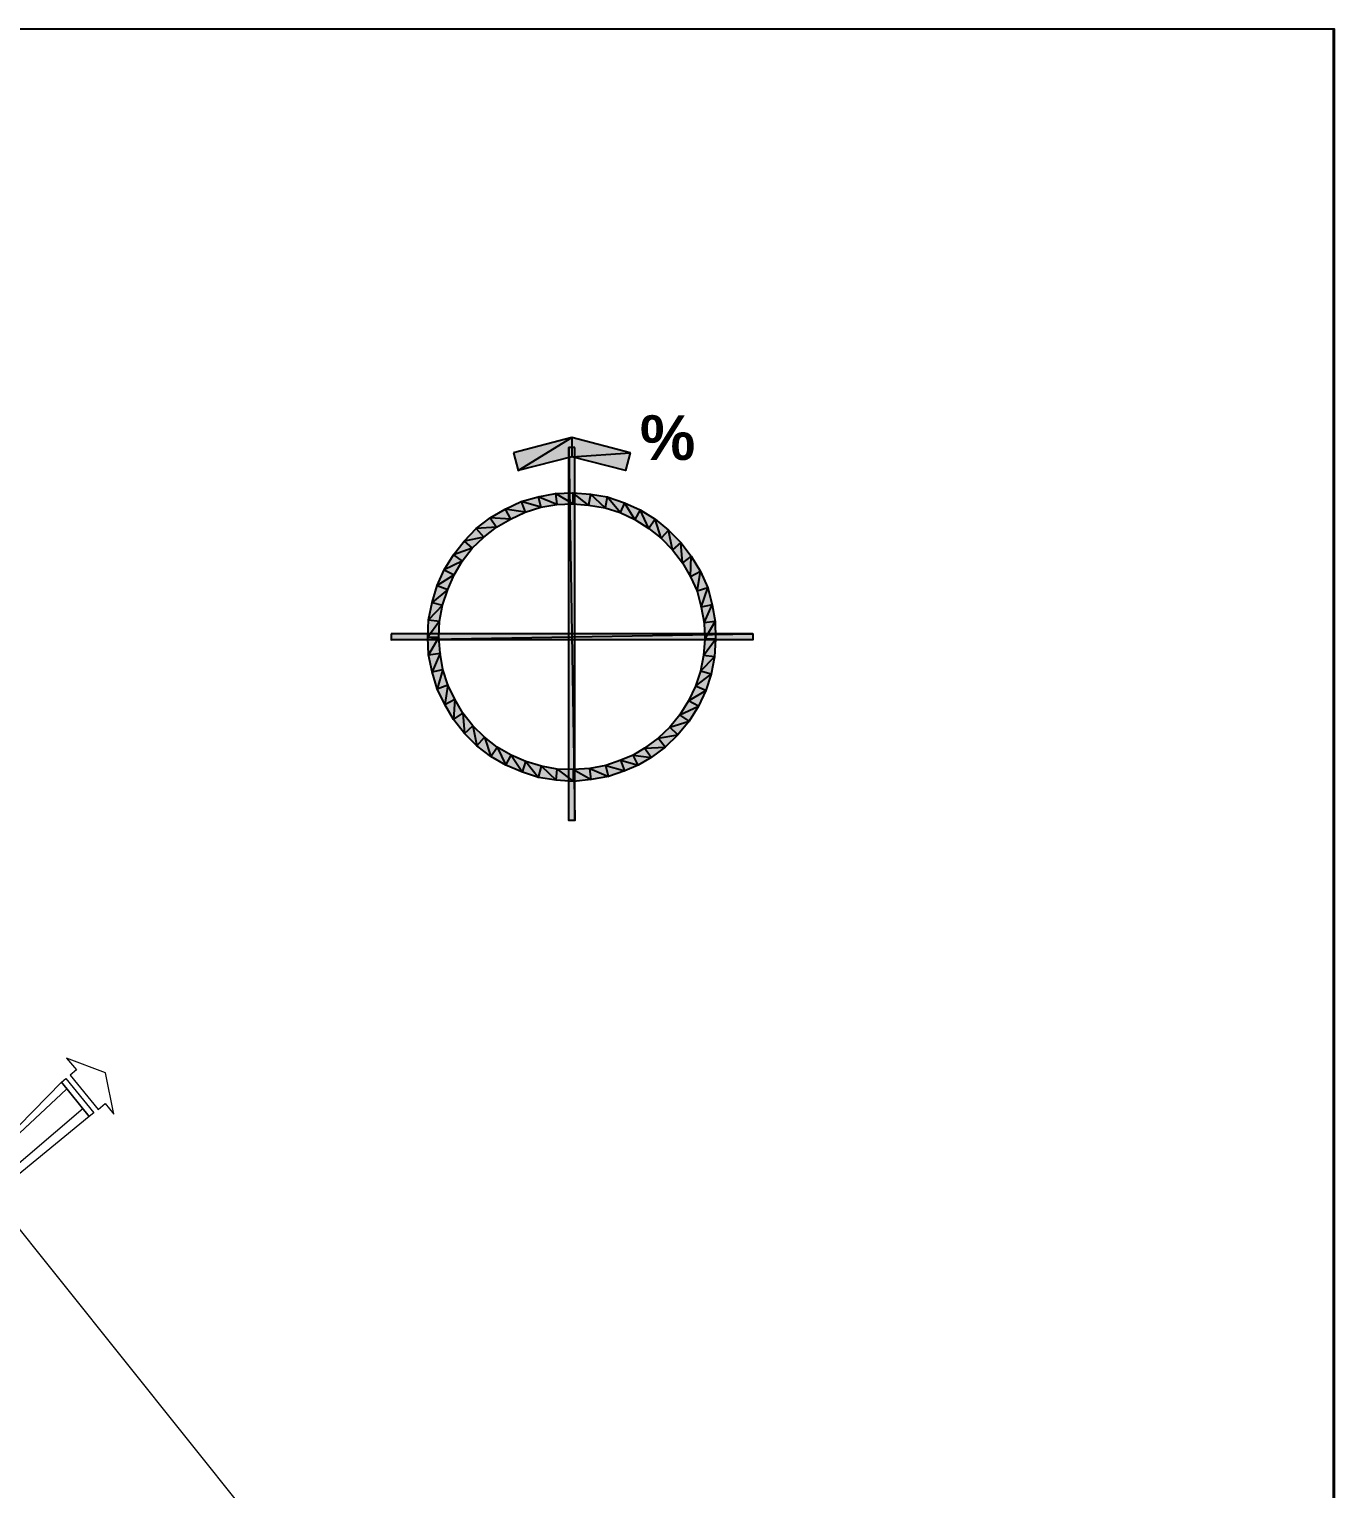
# Model space of a CAD drawing. Header units: millimetres. Extents: x -1787 to 4633, y 81 to 2259.
# Drawn here: x 3935 to 4632, y 1479 to 2259 of the extents above; entities that cross this region are included whole.
import ezdxf
from ezdxf.xclip import XClip

# ---------------------------------------------------------------- set-up
doc = ezdxf.new("R2010")
doc.units = ezdxf.units.MM
doc.header["$MEASUREMENT"] = 0
doc.header["$XCLIPFRAME"] = 2
doc.layers.get('0').update_dxf_attribs({"linetype": 'CONTINUOUS'})
doc.styles.add('Arial$101', font='arialbd.ttf', dxfattribs={"height": 4.716})

# ---------------------------------------------------------------- blocks, each defined once
blk = doc.blocks.new('MF27BC930')
at = {"color": 1, "linetype": 'Continuous', "lineweight": 5, "true_color": 0x000001}
blk.add_lwpolyline([(10.69, 344.81), (583.36, 344.81), (583.36, 74.87), (10.69, 74.87)], close=True, dxfattribs=at)

msp = doc.modelspace()

# ---------------------------------------------------------------- hatches: boundary and pattern name
at = {"true_color": 0x000007}
h = msp.add_hatch(color=7, dxfattribs=at)
h.paths.add_polyline_path([(4193.94045, 2032.51434), (4196.49438, 2022.9067), (4225.07406, 2040.66258)])
h.paths.add_polyline_path([(4196.49438, 2022.9067), (4225.07406, 2040.66258), (4225.07406, 2030.32525)])
h.paths.add_polyline_path([(4225.07406, 2040.66258), (4225.07406, 2030.32525), (4256.20766, 2032.51434)])
h.paths.add_polyline_path([(4225.07406, 2030.32525), (4256.20766, 2032.51434), (4253.77535, 2022.9067)])
h = msp.add_hatch(color=7, dxfattribs=at)
h.paths.add_polyline_path([(4226.65506, 2035.3115), (4223.49305, 2035.3115), (4226.65506, 1836.10507)])
h.paths.add_polyline_path([(4223.49305, 2035.3115), (4226.65506, 1836.10507), (4223.49305, 1836.10507)])
h = msp.add_hatch(color=7, dxfattribs=at)
h.paths.add_polyline_path([(4244.65417, 1859.45528), (4243.19479, 1865.41444), (4253.4105, 1862.49567)])
h.paths.add_polyline_path([(4243.19479, 1865.41444), (4253.4105, 1862.49567), (4251.22142, 1868.2116)])
h.paths.add_polyline_path([(4253.4105, 1862.49567), (4251.22142, 1868.2116), (4260.58582, 1865.65768)])
h.paths.add_polyline_path([(4251.22142, 1868.2116), (4260.58582, 1865.65768), (4257.78866, 1871.00876)])
h.paths.add_polyline_path([(4260.58582, 1865.65768), (4257.78866, 1871.00876), (4267.3963, 1869.67099)])
h.paths.add_polyline_path([(4257.78866, 1871.00876), (4267.3963, 1869.67099), (4263.99106, 1874.65723)])
h.paths.add_polyline_path([(4267.3963, 1869.67099), (4263.99106, 1874.65723), (4274.93647, 1875.26531)])
h.paths.add_polyline_path([(4263.99106, 1874.65723), (4274.93647, 1875.26531), (4271.16638, 1880.00832)])
h.paths.add_polyline_path([(4274.93647, 1875.26531), (4271.16638, 1880.00832), (4281.74695, 1881.83256)])
h.paths.add_polyline_path([(4271.16638, 1880.00832), (4281.74695, 1881.83256), (4277.36878, 1885.84587)])
h.paths.add_polyline_path([(4281.74695, 1881.83256), (4277.36878, 1885.84587), (4287.70611, 1889.00788)])
h.paths.add_polyline_path([(4277.36878, 1885.84587), (4287.70611, 1889.00788), (4282.71987, 1892.41312)])
h.paths.add_polyline_path([(4287.70611, 1889.00788), (4282.71987, 1892.41312), (4292.69235, 1897.15613)])
h.paths.add_polyline_path([(4282.71987, 1892.41312), (4292.69235, 1897.15613), (4287.34127, 1899.95329)])
h.paths.add_polyline_path([(4292.69235, 1897.15613), (4287.34127, 1899.95329), (4296.70567, 1905.54761)])
h.paths.add_polyline_path([(4287.34127, 1899.95329), (4296.70567, 1905.54761), (4291.11135, 1907.73669)])
h.paths.add_polyline_path([(4296.70567, 1905.54761), (4291.11135, 1907.73669), (4299.50283, 1914.18232)])
h.paths.add_polyline_path([(4291.11135, 1907.73669), (4299.50283, 1914.18232), (4293.90851, 1915.76332)])
h.paths.add_polyline_path([(4299.50283, 1914.18232), (4293.90851, 1915.76332), (4301.32706, 1923.54672)])
h.paths.add_polyline_path([(4293.90851, 1915.76332), (4301.32706, 1923.54672), (4295.48951, 1924.1548)])
h.paths.add_polyline_path([(4301.32706, 1923.54672), (4295.48951, 1924.1548), (4301.93514, 1932.91113)])
h.paths.add_polyline_path([(4295.48951, 1924.1548), (4301.93514, 1932.91113), (4296.09759, 1932.91113)])
h.paths.add_polyline_path([(4301.93514, 1932.91113), (4296.09759, 1932.91113), (4301.69191, 1942.27553)])
h.paths.add_polyline_path([(4296.09759, 1932.91113), (4301.69191, 1942.27553), (4295.73274, 1941.66745)])
h.paths.add_polyline_path([(4301.69191, 1942.27553), (4295.73274, 1941.66745), (4300.11091, 1951.27509)])
h.paths.add_polyline_path([(4295.73274, 1941.66745), (4300.11091, 1951.27509), (4294.15174, 1950.05893)])
h.paths.add_polyline_path([(4300.11091, 1951.27509), (4294.15174, 1950.05893), (4297.67859, 1960.27464)])
h.paths.add_polyline_path([(4294.15174, 1950.05893), (4297.67859, 1960.27464), (4292.08428, 1958.45041)])
h.paths.add_polyline_path([(4297.67859, 1960.27464), (4292.08428, 1958.45041), (4293.90851, 1969.03097)])
h.paths.add_polyline_path([(4292.08428, 1958.45041), (4293.90851, 1969.03097), (4288.55742, 1966.23381)])
h.paths.add_polyline_path([(4293.90851, 1969.03097), (4288.55742, 1966.23381), (4288.92227, 1977.17922)])
h.paths.add_polyline_path([(4288.55742, 1966.23381), (4288.92227, 1977.17922), (4284.30087, 1973.65237)])
h.paths.add_polyline_path([(4288.92227, 1977.17922), (4284.30087, 1973.65237), (4283.32795, 1984.59777)])
h.paths.add_polyline_path([(4284.30087, 1973.65237), (4283.32795, 1984.59777), (4278.94979, 1980.58446)])
h.paths.add_polyline_path([(4283.32795, 1984.59777), (4278.94979, 1980.58446), (4276.7607, 1991.16502)])
h.paths.add_polyline_path([(4278.94979, 1980.58446), (4276.7607, 1991.16502), (4272.74739, 1986.78685)])
h.paths.add_polyline_path([(4276.7607, 1991.16502), (4272.74739, 1986.78685), (4269.58538, 1997.00257)])
h.paths.add_polyline_path([(4272.74739, 1986.78685), (4269.58538, 1997.00257), (4266.18014, 1992.01633)])
h.paths.add_polyline_path([(4269.58538, 1997.00257), (4266.18014, 1992.01633), (4261.55875, 2001.98881)])
h.paths.add_polyline_path([(4266.18014, 1992.01633), (4261.55875, 2001.98881), (4258.76159, 1996.75934)])
h.paths.add_polyline_path([(4261.55875, 2001.98881), (4258.76159, 1996.75934), (4253.16727, 2005.75889)])
h.paths.add_polyline_path([(4258.76159, 1996.75934), (4253.16727, 2005.75889), (4250.97819, 2000.52942)])
h.paths.add_polyline_path([(4253.16727, 2005.75889), (4250.97819, 2000.52942), (4244.0461, 2008.9209)])
h.paths.add_polyline_path([(4250.97819, 2000.52942), (4244.0461, 2008.9209), (4242.82994, 2002.96173)])
h.paths.add_polyline_path([(4244.0461, 2008.9209), (4242.82994, 2002.96173), (4235.04654, 2010.38029)])
h.paths.add_polyline_path([(4242.82994, 2002.96173), (4235.04654, 2010.38029), (4234.07361, 2004.54274)])
h.paths.add_polyline_path([(4235.04654, 2010.38029), (4234.07361, 2004.54274), (4225.68213, 2011.10998)])
h.paths.add_polyline_path([(4234.07361, 2004.54274), (4225.68213, 2011.10998), (4225.68213, 2005.15082)])
h.paths.add_polyline_path([(4225.68213, 2011.10998), (4225.68213, 2005.15082), (4216.31773, 2010.74514)])
h.paths.add_polyline_path([(4225.68213, 2005.15082), (4216.31773, 2010.74514), (4217.04742, 2004.78597)])
h.paths.add_polyline_path([(4216.31773, 2010.74514), (4217.04742, 2004.78597), (4207.07494, 2008.9209)])
h.paths.add_polyline_path([(4217.04742, 2004.78597), (4207.07494, 2008.9209), (4208.53433, 2003.32658)])
h.paths.add_polyline_path([(4207.07494, 2008.9209), (4208.53433, 2003.32658), (4197.95377, 2006.36697)])
h.paths.add_polyline_path([(4208.53433, 2003.32658), (4197.95377, 2006.36697), (4200.14285, 2000.77265)])
h.paths.add_polyline_path([(4197.95377, 2006.36697), (4200.14285, 2000.77265), (4189.56229, 2002.35366)])
h.paths.add_polyline_path([(4200.14285, 2000.77265), (4189.56229, 2002.35366), (4192.35945, 1997.00257)])
h.paths.add_polyline_path([(4189.56229, 2002.35366), (4192.35945, 1997.00257), (4181.53566, 1997.73226)])
h.paths.add_polyline_path([(4192.35945, 1997.00257), (4181.53566, 1997.73226), (4184.94089, 1992.74602)])
h.paths.add_polyline_path([(4181.53566, 1997.73226), (4184.94089, 1992.74602), (4173.99549, 1992.01633)])
h.paths.add_polyline_path([(4184.94089, 1992.74602), (4173.99549, 1992.01633), (4178.13042, 1987.39493)])
h.paths.add_polyline_path([(4173.99549, 1992.01633), (4178.13042, 1987.39493), (4167.54986, 1985.20585)])
h.paths.add_polyline_path([(4178.13042, 1987.39493), (4167.54986, 1985.20585), (4171.80641, 1981.43577)])
h.paths.add_polyline_path([(4167.54986, 1985.20585), (4171.80641, 1981.43577), (4161.83392, 1978.03053)])
h.paths.add_polyline_path([(4171.80641, 1981.43577), (4161.83392, 1978.03053), (4166.57693, 1974.62529)])
h.paths.add_polyline_path([(4161.83392, 1978.03053), (4166.57693, 1974.62529), (4156.84768, 1970.0039)])
h.paths.add_polyline_path([(4166.57693, 1974.62529), (4156.84768, 1970.0039), (4162.19877, 1967.20674)])
h.paths.add_polyline_path([(4156.84768, 1970.0039), (4162.19877, 1967.20674), (4153.19921, 1961.61242)])
h.paths.add_polyline_path([(4162.19877, 1967.20674), (4153.19921, 1961.61242), (4158.79353, 1959.42334)])
h.paths.add_polyline_path([(4153.19921, 1961.61242), (4158.79353, 1959.42334), (4150.40205, 1952.49124)])
h.paths.add_polyline_path([(4158.79353, 1959.42334), (4150.40205, 1952.49124), (4155.99637, 1951.03186)])
h.paths.add_polyline_path([(4150.40205, 1952.49124), (4155.99637, 1951.03186), (4148.4562, 1943.24845)])
h.paths.add_polyline_path([(4155.99637, 1951.03186), (4148.4562, 1943.24845), (4154.41537, 1942.51876)])
h.paths.add_polyline_path([(4148.4562, 1943.24845), (4154.41537, 1942.51876), (4148.21297, 1933.88405)])
h.paths.add_polyline_path([(4154.41537, 1942.51876), (4148.21297, 1933.88405), (4154.05052, 1933.88405)])
h.paths.add_polyline_path([(4148.21297, 1933.88405), (4154.05052, 1933.88405), (4148.4562, 1924.51965)])
h.paths.add_polyline_path([(4154.05052, 1933.88405), (4148.4562, 1924.51965), (4154.78022, 1925.49257)])
h.paths.add_polyline_path([(4148.4562, 1924.51965), (4154.78022, 1925.49257), (4150.40205, 1915.52009)])
h.paths.add_polyline_path([(4154.78022, 1925.49257), (4150.40205, 1915.52009), (4156.2396, 1916.73624)])
h.paths.add_polyline_path([(4150.40205, 1915.52009), (4156.2396, 1916.73624), (4153.19921, 1906.39892)])
h.paths.add_polyline_path([(4156.2396, 1916.73624), (4153.19921, 1906.39892), (4158.79353, 1908.588)])
h.paths.add_polyline_path([(4153.19921, 1906.39892), (4158.79353, 1908.588), (4157.21253, 1898.00744)])
h.paths.add_polyline_path([(4158.79353, 1908.588), (4157.21253, 1898.00744), (4162.56362, 1900.8046)])
h.paths.add_polyline_path([(4157.21253, 1898.00744), (4162.56362, 1900.8046), (4161.83392, 1889.9808)])
h.paths.add_polyline_path([(4162.56362, 1900.8046), (4161.83392, 1889.9808), (4166.82016, 1893.38604)])
h.paths.add_polyline_path([(4161.83392, 1889.9808), (4166.82016, 1893.38604), (4167.79309, 1882.44063)])
h.paths.add_polyline_path([(4166.82016, 1893.38604), (4167.79309, 1882.44063), (4172.17125, 1886.57557)])
h.paths.add_polyline_path([(4167.79309, 1882.44063), (4172.17125, 1886.57557), (4174.36033, 1875.995)])
h.paths.add_polyline_path([(4172.17125, 1886.57557), (4174.36033, 1875.995), (4178.37365, 1880.6164)])
h.paths.add_polyline_path([(4174.36033, 1875.995), (4178.37365, 1880.6164), (4181.77889, 1870.27907)])
h.paths.add_polyline_path([(4178.37365, 1880.6164), (4181.77889, 1870.27907), (4185.18413, 1875.26531)])
h.paths.add_polyline_path([(4181.77889, 1870.27907), (4185.18413, 1875.26531), (4189.92714, 1865.65768)])
h.paths.add_polyline_path([(4185.18413, 1875.26531), (4189.92714, 1865.65768), (4192.7243, 1871.00876)])
h.paths.add_polyline_path([(4189.92714, 1865.65768), (4192.7243, 1871.00876), (4198.68346, 1861.88759)])
h.paths.add_polyline_path([(4192.7243, 1871.00876), (4198.68346, 1861.88759), (4200.5077, 1867.48191)])
h.paths.add_polyline_path([(4198.68346, 1861.88759), (4200.5077, 1867.48191), (4207.31817, 1859.09043)])
h.paths.add_polyline_path([(4200.5077, 1867.48191), (4207.31817, 1859.09043), (4208.89918, 1865.0496)])
h.paths.add_polyline_path([(4207.31817, 1859.09043), (4208.89918, 1865.0496), (4216.68258, 1857.63104)])
h.paths.add_polyline_path([(4208.89918, 1865.0496), (4216.68258, 1857.63104), (4217.29066, 1863.46859)])
h.paths.add_polyline_path([(4216.68258, 1857.63104), (4217.29066, 1863.46859), (4226.04698, 1856.90135)])
h.paths.add_polyline_path([(4217.29066, 1863.46859), (4226.04698, 1856.90135), (4226.04698, 1863.22536)])
h.paths.add_polyline_path([(4226.04698, 1856.90135), (4226.04698, 1863.22536), (4235.41139, 1857.87427)])
h.paths.add_polyline_path([(4226.04698, 1863.22536), (4235.41139, 1857.87427), (4234.68169, 1863.83344)])
h.paths.add_polyline_path([(4235.41139, 1857.87427), (4234.68169, 1863.83344), (4244.65417, 1859.45528)])
h.paths.add_polyline_path([(4234.68169, 1863.83344), (4244.65417, 1859.45528), (4243.19479, 1865.41444)])
h = msp.add_hatch(color=7, dxfattribs=at)
h.paths.add_polyline_path([(4128.63285, 1935.70828), (4128.63285, 1932.54628), (4321.88011, 1935.70828)])
h.paths.add_polyline_path([(4128.63285, 1932.54628), (4321.88011, 1935.70828), (4321.88011, 1932.54628)])

# ---------------------------------------------------------------- linework, layer by layer
at = {"color": 7, "linetype": 'Continuous', "lineweight": -2, "true_color": 0x000007}
for points in [[(4193.94045, 2032.51434), (4196.49438, 2022.9067), (4225.07406, 2040.66258)], [(4196.49438, 2022.9067), (4225.07406, 2040.66258), (4225.07406, 2030.32525)], [(4226.65506, 2035.3115), (4223.49305, 2035.3115), (4226.65506, 1836.10507)], [(4223.49305, 2035.3115), (4226.65506, 1836.10507), (4223.49305, 1836.10507)], [(4225.07406, 2040.66258), (4225.07406, 2030.32525), (4256.20766, 2032.51434)], [(4225.07406, 2030.32525), (4256.20766, 2032.51434), (4253.77535, 2022.9067)], [(4197.95377, 2006.36697), (4200.14285, 2000.77265), (4189.56229, 2002.35366)], [(4207.07494, 2008.9209), (4208.53433, 2003.32658), (4197.95377, 2006.36697)], [(4208.53433, 2003.32658), (4197.95377, 2006.36697), (4200.14285, 2000.77265)], [(4216.31773, 2010.74514), (4217.04742, 2004.78597), (4207.07494, 2008.9209)], [(4217.04742, 2004.78597), (4207.07494, 2008.9209), (4208.53433, 2003.32658)], [(4225.68213, 2011.10998), (4225.68213, 2005.15082), (4216.31773, 2010.74514)], [(4225.68213, 2005.15082), (4216.31773, 2010.74514), (4217.04742, 2004.78597)], [(4235.04654, 2010.38029), (4234.07361, 2004.54274), (4225.68213, 2011.10998)], [(4234.07361, 2004.54274), (4225.68213, 2011.10998), (4225.68213, 2005.15082)], [(4242.82994, 2002.96173), (4235.04654, 2010.38029), (4234.07361, 2004.54274)], [(4244.0461, 2008.9209), (4242.82994, 2002.96173), (4235.04654, 2010.38029)], [(4250.97819, 2000.52942), (4244.0461, 2008.9209), (4242.82994, 2002.96173)], [(4253.16727, 2005.75889), (4250.97819, 2000.52942), (4244.0461, 2008.9209)], [(4258.76159, 1996.75934), (4253.16727, 2005.75889), (4250.97819, 2000.52942)], [(4261.55875, 2001.98881), (4258.76159, 1996.75934), (4253.16727, 2005.75889)], [(4181.53566, 1997.73226), (4184.94089, 1992.74602), (4173.99549, 1992.01633)], [(4189.56229, 2002.35366), (4192.35945, 1997.00257), (4181.53566, 1997.73226)], [(4192.35945, 1997.00257), (4181.53566, 1997.73226), (4184.94089, 1992.74602)], [(4200.14285, 2000.77265), (4189.56229, 2002.35366), (4192.35945, 1997.00257)], [(4266.18014, 1992.01633), (4261.55875, 2001.98881), (4258.76159, 1996.75934)], [(4269.58538, 1997.00257), (4266.18014, 1992.01633), (4261.55875, 2001.98881)], [(4272.74739, 1986.78685), (4269.58538, 1997.00257), (4266.18014, 1992.01633)], [(4276.7607, 1991.16502), (4272.74739, 1986.78685), (4269.58538, 1997.00257)], [(4173.99549, 1992.01633), (4178.13042, 1987.39493), (4167.54986, 1985.20585)], [(4184.94089, 1992.74602), (4173.99549, 1992.01633), (4178.13042, 1987.39493)], [(4278.94979, 1980.58446), (4276.7607, 1991.16502), (4272.74739, 1986.78685)], [(4283.32795, 1984.59777), (4278.94979, 1980.58446), (4276.7607, 1991.16502)], [(4167.54986, 1985.20585), (4171.80641, 1981.43577), (4161.83392, 1978.03053)], [(4171.80641, 1981.43577), (4161.83392, 1978.03053), (4166.57693, 1974.62529)], [(4178.13042, 1987.39493), (4167.54986, 1985.20585), (4171.80641, 1981.43577)], [(4284.30087, 1973.65237), (4283.32795, 1984.59777), (4278.94979, 1980.58446)], [(4288.92227, 1977.17922), (4284.30087, 1973.65237), (4283.32795, 1984.59777)], [(4161.83392, 1978.03053), (4166.57693, 1974.62529), (4156.84768, 1970.0039)], [(4166.57693, 1974.62529), (4156.84768, 1970.0039), (4162.19877, 1967.20674)], [(4288.55742, 1966.23381), (4288.92227, 1977.17922), (4284.30087, 1973.65237)], [(4293.90851, 1969.03097), (4288.55742, 1966.23381), (4288.92227, 1977.17922)], [(4156.84768, 1970.0039), (4162.19877, 1967.20674), (4153.19921, 1961.61242)], [(4162.19877, 1967.20674), (4153.19921, 1961.61242), (4158.79353, 1959.42334)], [(4292.08428, 1958.45041), (4293.90851, 1969.03097), (4288.55742, 1966.23381)], [(4297.67859, 1960.27464), (4292.08428, 1958.45041), (4293.90851, 1969.03097)], [(4153.19921, 1961.61242), (4158.79353, 1959.42334), (4150.40205, 1952.49124)], [(4158.79353, 1959.42334), (4150.40205, 1952.49124), (4155.99637, 1951.03186)], [(4294.15174, 1950.05893), (4297.67859, 1960.27464), (4292.08428, 1958.45041)], [(4300.11091, 1951.27509), (4294.15174, 1950.05893), (4297.67859, 1960.27464)], [(4150.40205, 1952.49124), (4155.99637, 1951.03186), (4148.4562, 1943.24845)], [(4155.99637, 1951.03186), (4148.4562, 1943.24845), (4154.41537, 1942.51876)], [(4295.73274, 1941.66745), (4300.11091, 1951.27509), (4294.15174, 1950.05893)], [(4301.69191, 1942.27553), (4295.73274, 1941.66745), (4300.11091, 1951.27509)], [(4148.4562, 1943.24845), (4154.41537, 1942.51876), (4148.21297, 1933.88405)], [(4154.41537, 1942.51876), (4148.21297, 1933.88405), (4154.05052, 1933.88405)], [(4296.09759, 1932.91113), (4301.69191, 1942.27553), (4295.73274, 1941.66745)], [(4301.93514, 1932.91113), (4296.09759, 1932.91113), (4301.69191, 1942.27553)], [(4128.63285, 1935.70828), (4128.63285, 1932.54628), (4321.88011, 1935.70828)], [(4128.63285, 1932.54628), (4321.88011, 1935.70828), (4321.88011, 1932.54628)], [(4148.21297, 1933.88405), (4154.05052, 1933.88405), (4148.4562, 1924.51965)], [(4154.05052, 1933.88405), (4148.4562, 1924.51965), (4154.78022, 1925.49257)], [(4301.32706, 1923.54672), (4295.48951, 1924.1548), (4301.93514, 1932.91113)], [(4295.48951, 1924.1548), (4301.93514, 1932.91113), (4296.09759, 1932.91113)], [(4148.4562, 1924.51965), (4154.78022, 1925.49257), (4150.40205, 1915.52009)], [(4154.78022, 1925.49257), (4150.40205, 1915.52009), (4156.2396, 1916.73624)], [(4293.90851, 1915.76332), (4301.32706, 1923.54672), (4295.48951, 1924.1548)], [(4299.50283, 1914.18232), (4293.90851, 1915.76332), (4301.32706, 1923.54672)], [(4150.40205, 1915.52009), (4156.2396, 1916.73624), (4153.19921, 1906.39892)], [(4156.2396, 1916.73624), (4153.19921, 1906.39892), (4158.79353, 1908.588)], [(4291.11135, 1907.73669), (4299.50283, 1914.18232), (4293.90851, 1915.76332)], [(4296.70567, 1905.54761), (4291.11135, 1907.73669), (4299.50283, 1914.18232)], [(4153.19921, 1906.39892), (4158.79353, 1908.588), (4157.21253, 1898.00744)], [(4158.79353, 1908.588), (4157.21253, 1898.00744), (4162.56362, 1900.8046)], [(4287.34127, 1899.95329), (4296.70567, 1905.54761), (4291.11135, 1907.73669)], [(4292.69235, 1897.15613), (4287.34127, 1899.95329), (4296.70567, 1905.54761)], [(4157.21253, 1898.00744), (4162.56362, 1900.8046), (4161.83392, 1889.9808)], [(4162.56362, 1900.8046), (4161.83392, 1889.9808), (4166.82016, 1893.38604)], [(4282.71987, 1892.41312), (4292.69235, 1897.15613), (4287.34127, 1899.95329)], [(4287.70611, 1889.00788), (4282.71987, 1892.41312), (4292.69235, 1897.15613)], [(4161.83392, 1889.9808), (4166.82016, 1893.38604), (4167.79309, 1882.44063)], [(4166.82016, 1893.38604), (4167.79309, 1882.44063), (4172.17125, 1886.57557)], [(4277.36878, 1885.84587), (4287.70611, 1889.00788), (4282.71987, 1892.41312)], [(4281.74695, 1881.83256), (4277.36878, 1885.84587), (4287.70611, 1889.00788)], [(4167.79309, 1882.44063), (4172.17125, 1886.57557), (4174.36033, 1875.995)], [(4172.17125, 1886.57557), (4174.36033, 1875.995), (4178.37365, 1880.6164)], [(4174.36033, 1875.995), (4178.37365, 1880.6164), (4181.77889, 1870.27907)], [(4178.37365, 1880.6164), (4181.77889, 1870.27907), (4185.18413, 1875.26531)], [(4263.99106, 1874.65723), (4274.93647, 1875.26531), (4271.16638, 1880.00832)], [(4271.16638, 1880.00832), (4281.74695, 1881.83256), (4277.36878, 1885.84587)], [(4274.93647, 1875.26531), (4271.16638, 1880.00832), (4281.74695, 1881.83256)], [(4181.77889, 1870.27907), (4185.18413, 1875.26531), (4189.92714, 1865.65768)], [(4185.18413, 1875.26531), (4189.92714, 1865.65768), (4192.7243, 1871.00876)], [(4257.78866, 1871.00876), (4267.3963, 1869.67099), (4263.99106, 1874.65723)], [(4267.3963, 1869.67099), (4263.99106, 1874.65723), (4274.93647, 1875.26531)], [(4189.92714, 1865.65768), (4192.7243, 1871.00876), (4198.68346, 1861.88759)], [(4192.7243, 1871.00876), (4198.68346, 1861.88759), (4200.5077, 1867.48191)], [(4198.68346, 1861.88759), (4200.5077, 1867.48191), (4207.31817, 1859.09043)], [(4200.5077, 1867.48191), (4207.31817, 1859.09043), (4208.89918, 1865.0496)], [(4207.31817, 1859.09043), (4208.89918, 1865.0496), (4216.68258, 1857.63104)], [(4208.89918, 1865.0496), (4216.68258, 1857.63104), (4217.29066, 1863.46859)], [(4216.68258, 1857.63104), (4217.29066, 1863.46859), (4226.04698, 1856.90135)], [(4217.29066, 1863.46859), (4226.04698, 1856.90135), (4226.04698, 1863.22536)], [(4226.04698, 1863.22536), (4235.41139, 1857.87427), (4234.68169, 1863.83344)], [(4234.68169, 1863.83344), (4244.65417, 1859.45528), (4243.19479, 1865.41444)], [(4235.41139, 1857.87427), (4234.68169, 1863.83344), (4244.65417, 1859.45528)], [(4243.19479, 1865.41444), (4253.4105, 1862.49567), (4251.22142, 1868.2116)], [(4244.65417, 1859.45528), (4243.19479, 1865.41444), (4253.4105, 1862.49567)], [(4251.22142, 1868.2116), (4260.58582, 1865.65768), (4257.78866, 1871.00876)], [(4253.4105, 1862.49567), (4251.22142, 1868.2116), (4260.58582, 1865.65768)], [(4260.58582, 1865.65768), (4257.78866, 1871.00876), (4267.3963, 1869.67099)], [(4226.04698, 1856.90135), (4226.04698, 1863.22536), (4235.41139, 1857.87427)]]:
    msp.add_lwpolyline(points, close=True, dxfattribs=at)
at = {"color": 5, "linetype": 'Continuous', "lineweight": 20, "true_color": 0x000005}
for points in [[(3649.46722, 1840.72647), (3607.75306, 1892.77796), (3670.02027, 1942.51876), (3900.36029, 1654.89777), (3913.12994, 1653.31676), (3955.20895, 1692.59862)], [(3895.98213, 1659.88401), (3914.10286, 1657.33008), (3952.41179, 1696.24709), (3967.2489, 1677.88312), (3926.26442, 1644.31721), (3925.53473, 1623.15609)]]:
    msp.add_lwpolyline(points, dxfattribs=at)
at = {"color": 4, "linetype": 'Continuous', "lineweight": 15, "true_color": 0x000004}
for points in [[(3975.76199, 1684.81522), (3980.38339, 1679.2209), (3976.00522, 1701.23333), (3955.20895, 1709.01673), (3960.43842, 1702.81433), (3957.03318, 1700.01717), (3971.99191, 1681.65321)], [(3967.2489, 1677.88312), (3952.41179, 1696.24709), (3954.8441, 1698.19294), (3969.80282, 1679.82897)]]:
    msp.add_lwpolyline(points, close=True, dxfattribs=at)
at = {"color": 5, "linetype": 'Continuous', "lineweight": 9, "true_color": 0x000005}
msp.add_lwpolyline([(3963.96527, 1682.26129), (3919.45395, 1644.31721), (3918.72426, 1631.42595), (4418.56454, 1006.56478), (4613.3928, 1075.39924)], dxfattribs=at)

# ---------------------------------------------------------------- block references
at = {"color": 7, "true_color": 0xffffff}
ref = msp.add_blockref('MF27BC930', (343.95408, -274.88924), dxfattribs=dict(at, xscale=7.35, yscale=7.35, zscale=7.35))
XClip(ref).set_block_clipping_path([(10.854402852, 74.6722994652), (583.4903386809, 344.7086631016)])

# ---------------------------------------------------------------- texts
at = {"color": 7, "true_color": 0x000007, "style": 'Arial$101'}
msp.add_text('%', height=23.86372, dxfattribs=at).set_placement((4261.43713, 2028.63531))

doc.saveas('drawing.dxf')
